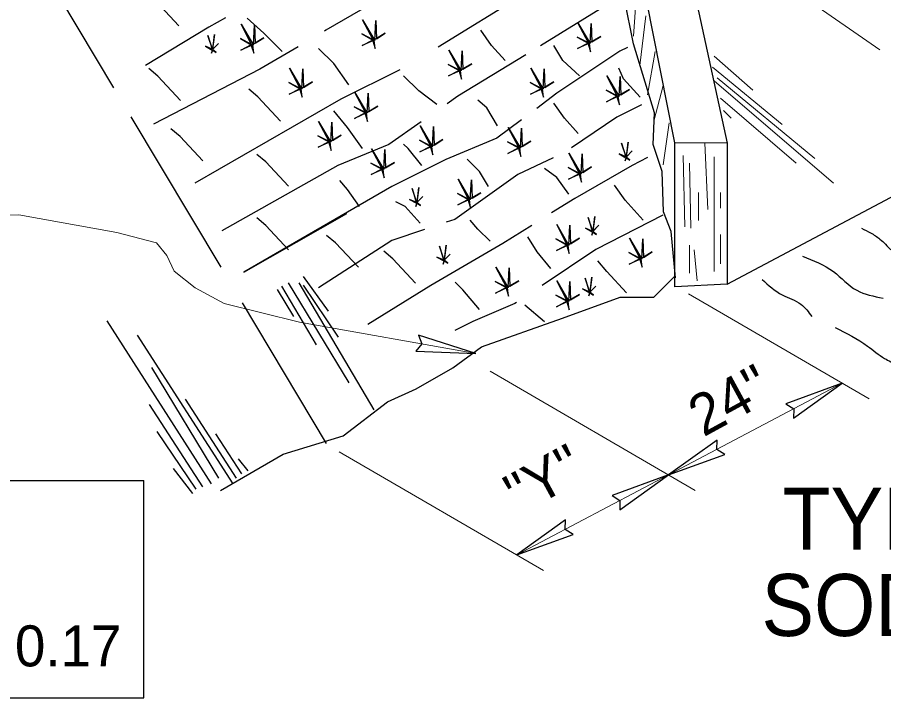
# Model space of a CAD drawing. Extents: x -329 to 40, y -46 to 222.
# Drawn here: x -169.08 to -141.14, y 103.32 to 125.26 of the extents above; entities that cross this region are included whole.
import ezdxf

# ---------------------------------------------------------------- set-up
doc = ezdxf.new("R2010")
doc.units = 0
doc.header["$LTSCALE"] = 0.53
doc.layers.add('1', color=7, linetype='Continuous', lineweight=13)

msp = doc.modelspace()

# ---------------------------------------------------------------- linework, layer by layer
at = {"layer": '1', "lineweight": 25}
for p, q in [((-150.4842, 141.013), (-146.1887, 121.206)), ((-168.6213, 127.4115), (-165.9759, 122.9845)), ((-165.4156, 122.0468), (-162.5178, 117.1972)), ((-147.8732, 116.5703), (-147.8732, 121.2125)), ((-146.1887, 121.206), (-146.1887, 116.6547)), ((-159.8559, 116.9047), (-159.0512, 115.7843)), ((-160.5557, 116.5896), (-159.4361, 114.6989)), ((-160.3457, 116.6947), (-158.3865, 113.4735)), ((-159.9959, 116.6947), (-157.5818, 112.5982)), ((-159.8559, 116.6247), (-158.7363, 114.944)), ((-146.1887, 116.6547), (-147.8732, 116.5703)), ((-160.6957, 116.4846), (-160.1708, 115.6093)), ((-161.8312, 116.0481), (-159.1213, 111.5128)), ((-152.0737, 115.443), (-152.7097, 115.9816)), ((-166.1886, 115.4693), (-162.8298, 110.2173)), ((-165.2089, 115.0141), (-162.1301, 110.2173)), ((-164.7541, 113.9637), (-162.5849, 110.3924)), ((-163.6695, 112.9483), (-162.0252, 110.3924)), ((-164.8241, 112.7732), (-163.1097, 110.1123)), ((-164.5792, 111.8979), (-163.3197, 110.0423)), ((-162.6899, 111.8279), (-161.8502, 110.5325)), ((-161.9552, 111.0227), (-161.6402, 110.6375)), ((-164.0544, 110.7075), (-163.4246, 109.9022)), ((-185.3152, 110.3255), (-164.9938, 110.3255)), ((-164.9938, 103.3167), (-164.9938, 110.3255)), ((-185.3152, 103.3167), (-164.9938, 103.3167))]:
    msp.add_line(p, q, dxfattribs=at)
at = {"layer": '1'}
for p, q in [((-141.2615, 124.2073), (-147.6567, 128.6571)), ((-149.2055, 124.6572), (-149.0556, 126.7572)), ((-149.0056, 123.7073), (-148.8057, 125.3072)), ((-148.7558, 122.7572), (-148.506, 124.1572)), ((-145.3584, 122.9072), (-146.6074, 124.0072)), ((-144.4091, 121.8073), (-146.6574, 123.6572)), ((-142.7603, 119.9073), (-146.6074, 123.2073)), ((-143.3599, 120.7073), (-146.5075, 123.3072)), ((-148.556, 121.9073), (-148.2562, 123.0572)), ((-143.9594, 120.5573), (-146.4076, 122.6572)), ((-146.0578, 122.0073), (-146.3077, 122.2573)), ((-148.2562, 120.5073), (-148.0563, 121.8573)), ((-146.9073, 121.2073), (-146.8072, 119.0574)), ((-147.6067, 120.8073), (-147.5567, 118.5074)), ((-146.6074, 117.0575), (-146.6074, 120.7573)), ((-147.4068, 120.5573), (-147.3568, 118.4574)), ((-147.1071, 119.6074), (-147.1071, 118.7074)), ((-146.4076, 119.1074), (-146.4076, 119.6074)), ((-146.4076, 117.3074), (-146.4076, 118.2574)), ((-147.4068, 117.9074), (-147.4068, 117.0075)), ((-147.2569, 117.7574), (-147.157, 116.7575)), ((-147.4367, 116.3429), (-141.6122, 112.9528)), ((-153.828, 113.8452), (-147.2173, 109.9975)), ((-148.0816, 110.5006), (-142.4766, 113.4559)), ((-158.6941, 111.2509), (-152.1092, 107.4182)), ((-152.9735, 107.9213), (-148.0816, 110.5006))]:
    msp.add_line(p, q, dxfattribs=at)
at = {"layer": '1', "lineweight": 25}
for points in [[(-146.1887, 121.206), (-147.8732, 121.2125), (-151.5063, 139.565), (-151.6757, 140.0977)], [(-147.8531, 116.8544), (-147.9982, 118.3555), (-148.2402, 118.985), (-148.2886, 120.2924), (-148.5788, 121.1641), (-148.5305, 122.181), (-149.2079, 124.4085), (-149.4982, 125.8612), (-149.9338, 126.8297), (-150.1757, 128.2823), (-150.466, 129.7351), (-150.8532, 131.5752), (-151.2887, 133.609), (-151.6757, 134.6743), (-151.6757, 135.9333), (-152.0144, 137.5797), (-152.0144, 138.4998), (-152.1596, 139.3714), (-152.3047, 139.7103)], [(-146.1887, 116.6547), (-121.5955, 129.7188), (-120.4163, 130.5617)], [(-155.3447, 127.0662), (-156.1274, 126.5875), (-159.1275, 124.8443), (-159.171, 124.8185)], [(-163.8651, 124.9902), (-164.599, 125.7736), (-164.8926, 126.0184)], [(-152.5359, 126.1455), (-152.7403, 126.0064), (-155.508, 124.3019)], [(-150.0752, 125.6458), (-150.1273, 125.619), (-152.2044, 124.3398)], [(-162.3673, 125.2434), (-162.9018, 124.9411), (-164.9431, 123.7078)], [(-160.5377, 124.1579), (-161.1248, 124.7455), (-161.6629, 125.2351)], [(-157.6069, 124.5362), (-157.9475, 125.1848), (-157.552, 124.5142), (-157.5191, 125.1628), (-157.4971, 124.5692), (-157.2114, 124.7451), (-157.6179, 124.5032), (-157.541, 124.2503), (-157.574, 124.5252), (-157.9585, 124.3493), (-157.6069, 124.5362), (-157.9695, 124.7231), (-157.6179, 124.5252)], [(-161.5209, 124.3892), (-161.8615, 125.0379), (-161.466, 124.3673), (-161.4331, 125.0159), (-161.4111, 124.4222), (-161.1254, 124.5982), (-161.5319, 124.3563), (-161.455, 124.1034), (-161.488, 124.3782), (-161.8725, 124.2024), (-161.5209, 124.3892), (-161.8835, 124.5762), (-161.5319, 124.3782)], [(-150.6596, 124.4382), (-151.0002, 125.0869), (-150.6047, 124.4163), (-150.5718, 125.0649), (-150.5497, 124.4712), (-150.2641, 124.6472), (-150.6706, 124.4053), (-150.5937, 124.1524), (-150.6267, 124.4273), (-151.0112, 124.2514), (-150.6596, 124.4382), (-151.0222, 124.6252), (-150.6706, 124.4273)], [(-162.7761, 124.2283), (-162.59, 124.4217), (-162.7689, 124.2355), (-162.7188, 124.7082), (-162.7797, 124.2283), (-162.9299, 124.6759), (-162.7975, 124.2355), (-163.0122, 124.3286), (-162.7903, 124.2032), (-162.8118, 124.103), (-162.7761, 124.1997), (-162.6652, 124.1281), (-162.7797, 124.2248)], [(-153.3457, 123.8642), (-153.7861, 124.3538), (-154.1285, 124.8434)], [(-150.9484, 123.3746), (-151.4866, 123.8642), (-151.7802, 124.3538)], [(-160.0247, 124.3137), (-161.2566, 123.5853), (-164.687, 121.8113)], [(-158.385, 123.0808), (-158.8742, 123.7662), (-159.3635, 124.2558)], [(-152.682, 124.046), (-154.8693, 122.7136), (-155.2116, 122.4753)], [(-154.8183, 123.5569), (-155.1588, 124.2056), (-154.7633, 123.535), (-154.7304, 124.1836), (-154.7084, 123.5899), (-154.4228, 123.7658), (-154.8293, 123.524), (-154.7523, 123.2711), (-154.7853, 123.5459), (-155.1698, 123.3701), (-154.8183, 123.5569), (-155.1808, 123.7438), (-154.8293, 123.5459)], [(-149.4006, 124.2923), (-149.6433, 124.1663), (-151.6757, 122.8105), (-152.3252, 122.3229)], [(-163.8137, 122.5812), (-164.5477, 123.3645), (-164.8413, 123.6093)], [(-156.7444, 123.5671), (-158.6436, 122.6167), (-163.3554, 119.9148)], [(-159.9553, 122.9694), (-160.2959, 123.6181), (-159.9004, 122.9475), (-159.8675, 123.5961), (-159.8455, 123.0024), (-159.5598, 123.1783), (-159.9663, 122.9365), (-159.8894, 122.6836), (-159.9224, 122.9584), (-160.3069, 122.7826), (-159.9553, 122.9694), (-160.3179, 123.1563), (-159.9663, 122.9584)], [(-152.1763, 122.9694), (-152.5169, 123.6181), (-152.1214, 122.9475), (-152.0885, 123.5961), (-152.0665, 123.0024), (-151.7808, 123.1783), (-152.1873, 122.9365), (-152.1104, 122.6836), (-152.1434, 122.9584), (-152.5279, 122.7826), (-152.1763, 122.9694), (-152.5389, 123.1563), (-152.1873, 122.9584)], [(-148.9914, 122.6892), (-149.5296, 123.2767), (-149.6763, 123.6194)], [(-155.5473, 122.4443), (-156.1344, 122.885), (-156.6237, 123.3746)], [(-149.7301, 122.7246), (-150.0707, 123.3732), (-149.6752, 122.7027), (-149.6422, 123.3512), (-149.6202, 122.7576), (-149.3346, 122.9335), (-149.7411, 122.6917), (-149.6642, 122.4387), (-149.6972, 122.7136), (-150.0817, 122.5378), (-149.7301, 122.7246), (-150.0927, 122.9115), (-149.7411, 122.7136)], [(-160.5874, 121.9148), (-161.3213, 122.6982), (-161.6149, 122.943)], [(-157.8516, 122.1861), (-158.1922, 122.8347), (-157.7967, 122.1642), (-157.7637, 122.8127), (-157.7417, 122.2191), (-157.4561, 122.395), (-157.8626, 122.1532), (-157.7857, 121.9002), (-157.8187, 122.1751), (-158.2032, 121.9992), (-157.8516, 122.1861), (-158.2142, 122.373), (-157.8626, 122.1751)], [(-153.5903, 121.7589), (-153.9328, 122.3464), (-154.2263, 122.5913)], [(-150.9973, 121.5141), (-151.4377, 122.0037), (-151.7802, 122.4933)], [(-148.9523, 122.4408), (-149.7401, 122.0357), (-151.2123, 121.0535)], [(-157.9447, 121.0245), (-158.4339, 121.7099), (-158.8742, 122.2485)], [(-156.0573, 121.8866), (-157.0952, 121.1641), (-158.7404, 120.4861), (-162.4848, 118.3771)], [(-152.8183, 121.9528), (-153.6112, 121.3577), (-155.2564, 120.6798), (-156.9984, 119.8082), (-161.7678, 117.0444), (-158.4501, 118.9366)], [(-159.0257, 121.2558), (-159.3663, 121.9045), (-158.9708, 121.2339), (-158.9379, 121.8825), (-158.9159, 121.2888), (-158.6302, 121.4647), (-159.0367, 121.2229), (-158.9598, 120.97), (-158.9928, 121.2448), (-159.3773, 121.069), (-159.0257, 121.2558), (-159.3883, 121.4427), (-159.0367, 121.2448)], [(-163.0968, 120.6334), (-163.8307, 121.4167), (-164.1243, 121.6616)], [(-155.7478, 121.1089), (-156.0884, 121.7576), (-155.6929, 121.087), (-155.66, 121.7356), (-155.638, 121.1419), (-155.3523, 121.3178), (-155.7588, 121.076), (-155.6819, 120.8231), (-155.7149, 121.0979), (-156.0994, 120.9221), (-155.7478, 121.1089), (-156.1104, 121.2958), (-155.7588, 121.0979)], [(-152.9102, 121.06), (-153.2507, 121.7087), (-152.8552, 121.0381), (-152.8223, 121.6867), (-152.8003, 121.093), (-152.5147, 121.2689), (-152.9212, 121.0271), (-152.8442, 120.7742), (-152.8773, 121.049), (-153.2618, 120.8732), (-152.9102, 121.06), (-153.2728, 121.2469), (-152.9212, 121.049)], [(-157.3134, 120.3745), (-157.654, 121.0232), (-157.2585, 120.3526), (-157.2256, 121.0012), (-157.2036, 120.4075), (-156.9179, 120.5834), (-157.3244, 120.3416), (-157.2475, 120.0887), (-157.2805, 120.3635), (-157.665, 120.1877), (-157.3134, 120.3745), (-157.676, 120.5614), (-157.3244, 120.3635)], [(-156.0366, 120.4859), (-156.4769, 121.0245), (-156.6237, 121.1713)], [(-149.4383, 120.7574), (-149.2523, 120.9508), (-149.4312, 120.7646), (-149.3811, 121.2372), (-149.4419, 120.7574), (-149.5922, 121.205), (-149.4597, 120.7646), (-149.6745, 120.8577), (-149.4526, 120.7323), (-149.4741, 120.6321), (-149.4383, 120.7288), (-149.3274, 120.6572), (-149.4419, 120.7538)], [(-160.3313, 119.8132), (-161.0652, 120.5966), (-161.3588, 120.8414)], [(-151.7976, 120.7262), (-152.9338, 120.1956), (-154.9661, 118.7428), (-155.2456, 118.6496)], [(-148.7518, 120.7385), (-149.2562, 120.4861), (-151.095, 119.4208), (-151.8482, 118.9497)], [(-150.9532, 120.2277), (-151.2937, 120.8763), (-150.8982, 120.2057), (-150.8653, 120.8543), (-150.8433, 120.2607), (-150.5577, 120.4366), (-150.9642, 120.1947), (-150.8872, 119.9418), (-150.9202, 120.2167), (-151.3047, 120.0408), (-150.9532, 120.2277), (-151.3158, 120.4146), (-150.9642, 120.2167)], [(-153.8839, 119.8005), (-154.1774, 120.2901), (-154.5688, 120.6817)], [(-151.2909, 119.5557), (-151.6822, 120.0943), (-152.0737, 120.388)], [(-158.0425, 119.164), (-158.4339, 119.7026), (-158.6785, 119.9963)], [(-154.5247, 119.3953), (-154.8653, 120.044), (-154.4698, 119.3734), (-154.4368, 120.022), (-154.4148, 119.4283), (-154.1292, 119.6042), (-154.5357, 119.3624), (-154.4587, 119.1095), (-154.4917, 119.3843), (-154.8762, 119.2085), (-154.5247, 119.3953), (-154.8872, 119.5823), (-154.5357, 119.3843)], [(-148.8936, 118.7233), (-149.4807, 119.3598), (-149.8232, 119.8494)], [(-156.1899, 119.2886), (-156.0038, 119.482), (-156.1827, 119.2957), (-156.1327, 119.7684), (-156.1935, 119.2886), (-156.3438, 119.7362), (-156.2113, 119.2957), (-156.4261, 119.3888), (-156.2042, 119.2635), (-156.2257, 119.1632), (-156.1899, 119.26), (-156.079, 119.1883), (-156.1935, 119.285)], [(-156.0855, 118.6254), (-156.5747, 119.164), (-156.8683, 119.3108)], [(-160.3313, 117.763), (-161.0652, 118.5463), (-161.3588, 118.7912)], [(-148.2608, 118.8779), (-150.4176, 117.7744), (-152.1539, 116.616)], [(-150.5147, 118.3583), (-150.3286, 118.5517), (-150.5075, 118.3655), (-150.4574, 118.8382), (-150.5182, 118.3583), (-150.6685, 118.8059), (-150.5361, 118.3655), (-150.7508, 118.4586), (-150.5289, 118.3332), (-150.5504, 118.233), (-150.5147, 118.3297), (-150.4038, 118.2581), (-150.5182, 118.3547)], [(-152.4903, 118.5481), (-153.4177, 117.9681), (-155.7403, 116.6123), (-157.7732, 115.3529)], [(-153.835, 118.0379), (-154.2263, 118.4296), (-154.471, 118.7233)], [(-151.3446, 117.9265), (-151.6852, 118.5752), (-151.2897, 117.9046), (-151.2567, 118.5532), (-151.2347, 117.9595), (-150.9491, 118.1354), (-151.3556, 117.8936), (-151.2787, 117.6407), (-151.3117, 117.9155), (-151.6962, 117.7397), (-151.3446, 117.9265), (-151.7072, 118.1134), (-151.3556, 117.9155)], [(-155.9501, 118.4146), (-156.9984, 118.0649), (-159.3608, 116.5318)], [(-158.078, 117.1992), (-158.8119, 117.9825), (-159.1055, 118.2273)], [(-151.878, 117.1566), (-152.3183, 117.6952), (-152.6118, 118.1847)], [(-155.3093, 117.4281), (-155.1232, 117.6215), (-155.3022, 117.4352), (-155.2521, 117.9079), (-155.3129, 117.4281), (-155.4632, 117.8757), (-155.3307, 117.4352), (-155.5455, 117.5283), (-155.3236, 117.403), (-155.3451, 117.3028), (-155.3093, 117.3995), (-155.1984, 117.3278), (-155.3129, 117.4245)], [(-148.9962, 117.4858), (-149.3367, 118.1345), (-148.9412, 117.4639), (-148.9083, 118.1125), (-148.8863, 117.5188), (-148.6007, 117.6947), (-149.0072, 117.4529), (-148.9303, 117.2), (-148.9632, 117.4748), (-149.3477, 117.299), (-148.9962, 117.4858), (-149.3587, 117.6727), (-149.0072, 117.4748)], [(-156.2343, 116.6867), (-156.9682, 117.47), (-157.2618, 117.7148)], [(-149.4317, 116.3732), (-150.0677, 117.0587), (-150.3613, 117.4014)], [(-153.3016, 116.5556), (-153.6422, 117.2043), (-153.2467, 116.5337), (-153.2138, 117.1822), (-153.1917, 116.5886), (-152.9061, 116.7645), (-153.3126, 116.5227), (-153.2357, 116.2698), (-153.2687, 116.5446), (-153.6532, 116.3687), (-153.3016, 116.5556), (-153.6642, 116.7425), (-153.3126, 116.5446)], [(-162.5282, 109.9961), (-160.5068, 111.1761), (-158.5697, 111.7661), (-157.1378, 112.8618), (-156.2114, 113.2832), (-155.0323, 113.9575), (-154.1058, 114.6317), (-151.4948, 115.5589), (-149.6419, 116.2332), (-148.5471, 116.2332), (-147.8732, 116.9075)], [(-150.6125, 116.3999), (-150.4264, 116.5933), (-150.6053, 116.4071), (-150.5553, 116.8798), (-150.6161, 116.3999), (-150.7663, 116.8475), (-150.6339, 116.4071), (-150.8487, 116.5002), (-150.6267, 116.3748), (-150.6482, 116.2746), (-150.6125, 116.3713), (-150.5016, 116.2997), (-150.6161, 116.3963)], [(-154.1774, 115.8347), (-154.7156, 116.4712), (-154.9603, 116.716)], [(-151.3446, 116.1149), (-151.6852, 116.7636), (-151.2897, 116.093), (-151.2567, 116.7416), (-151.2347, 116.1479), (-150.9491, 116.3238), (-151.3556, 116.082), (-151.2787, 115.8291), (-151.3117, 116.1039), (-151.6962, 115.9281), (-151.3446, 116.1149), (-151.7072, 116.3018), (-151.3556, 116.1039)], [(-152.9782, 116.0662), (-153.0306, 116.0312), (-154.3854, 115.4501), (-154.9661, 115.1595)]]:
    msp.add_lwpolyline(points, dxfattribs=at)
at = {"layer": '1'}
msp.add_lwpolyline([(-183.0834, 111.3365), (-170.0074, 118.8582), (-169.0318, 118.8918), (-165.8696, 118.3196), (-164.5912, 117.9829), (-164.2548, 117.5789), (-164.0193, 117.0739), (-163.3465, 116.5352), (-162.4045, 116.0303), (-159.9823, 115.4243), (-154.297, 114.4143)], dxfattribs=at)
at = {"layer": '1', "lineweight": 25}
for points in [[(-154.297, 114.4143), (-156.1373, 115.0087), (-156.0369, 114.7262), (-156.2294, 114.4903)], [(-142.4766, 113.4559), (-144.2941, 112.7952), (-144.0414, 112.6339), (-144.0485, 112.3295)], [(-148.0816, 110.5006), (-146.2641, 111.1613), (-146.5168, 111.3226), (-146.5097, 111.627)], [(-148.0816, 110.5006), (-149.8991, 109.8399), (-149.6464, 109.6786), (-149.6535, 109.3742)], [(-152.9735, 107.9213), (-151.156, 108.5819), (-151.4087, 108.7433), (-151.4016, 109.0477)]]:
    msp.add_lwpolyline(points, close=True, dxfattribs=at)
for points in [[(-141.861, 118.4574), (-141.5613, 118.3074), (-141.2615, 118.1074), (-140.9117, 117.7574)], [(-143.7596, 117.5574), (-142.7603, 117.0575), (-142.0109, 116.4575), (-141.1616, 116.2075)], [(-145.0586, 116.8075), (-144.4091, 116.3075), (-143.8096, 116.0075), (-143.4598, 115.6075)], [(-142.7104, 115.2575), (-141.6612, 114.6575), (-141.1116, 114.2576), (-140.7119, 114.0576)]]:
    msp.add_spline(points, degree=3, dxfattribs=at)

# ---------------------------------------------------------------- texts
at = {"layer": '1'}
for s, p in [("24''", (-146.9535, 111.7107)), ("''Y''", (-152.9011, 109.1923))]:
    msp.add_text(s, height=1.32, rotation=28.637, dxfattribs=at).set_placement(p)
at = {"layer": '1', "width": 0.95}
for s, p in [('TYPICAL PLACEMENT OF SOLID SLAB', (-144.4033, 108.0871)), ('SODDING AT STRUCTURE HEADWALLS', (-145.08, 105.3059))]:
    msp.add_text(s, height=2, dxfattribs=at).set_placement(p)
at = {"layer": '1'}
msp.add_text('SLOPE LENGTH x 0.17', height=1.32, dxfattribs=at).set_placement((-184.5547, 104.3278))

doc.saveas('drawing.dxf')
